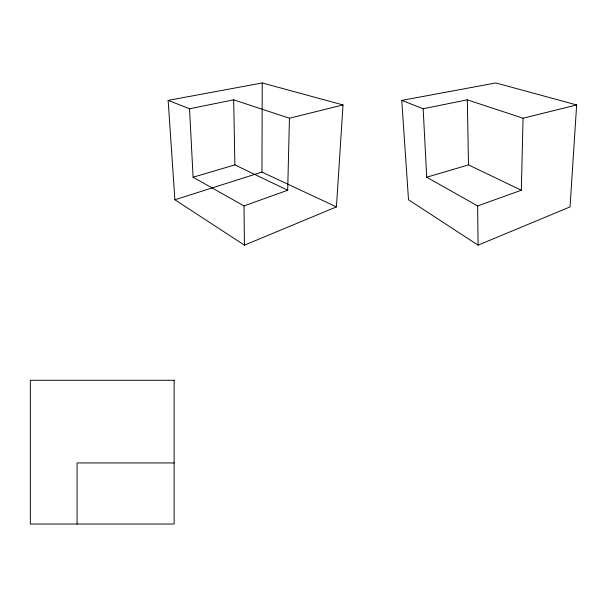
<?xml version="1.0" encoding="UTF-8"?>
<svg xmlns="http://www.w3.org/2000/svg" width="607" height="607" viewBox="0 0 607 607"><rect width="100%" height="100%" fill="white"/><g stroke="black" fill="none" stroke-linecap="round" stroke-linejoin="round"><path stroke-width="0.91" d="M336.437 206.904L261.951 172.085L262.239 82.954L168.139 100.39L174.884 199.764L244.454 245.16L336.437 206.904L343.023 104.943L262.239 82.954M189.528 108.752L193.094 177.221L244.006 205.925L287.695 190.249L289.44 118.228L233.68 99.836L189.528 108.752L168.139 100.39M423.155 108.752L426.713 177.221L477.633 205.925L521.322 190.249L523.067 118.228L467.307 99.836L423.155 108.752L401.758 100.39L408.503 199.764L478.081 245.16L570.056 206.904L576.65 104.943L495.866 82.954L401.758 100.39M174.884 199.764L261.951 172.085M193.094 177.221L234.871 164.884L287.695 190.249M426.713 177.221L468.498 164.884L521.322 190.249M289.44 118.228L343.023 104.943M523.067 118.228L576.65 104.943M174.118 462.944L77.074 462.944L77.074 524.046M467.307 99.836L468.498 164.884M233.68 99.836L234.871 164.884M477.633 205.925L478.081 245.16M244.006 205.925L244.454 245.16M174.118 380.278L30.35 380.278L30.35 524.046L174.118 524.046L174.118 380.278"/></g></svg>
